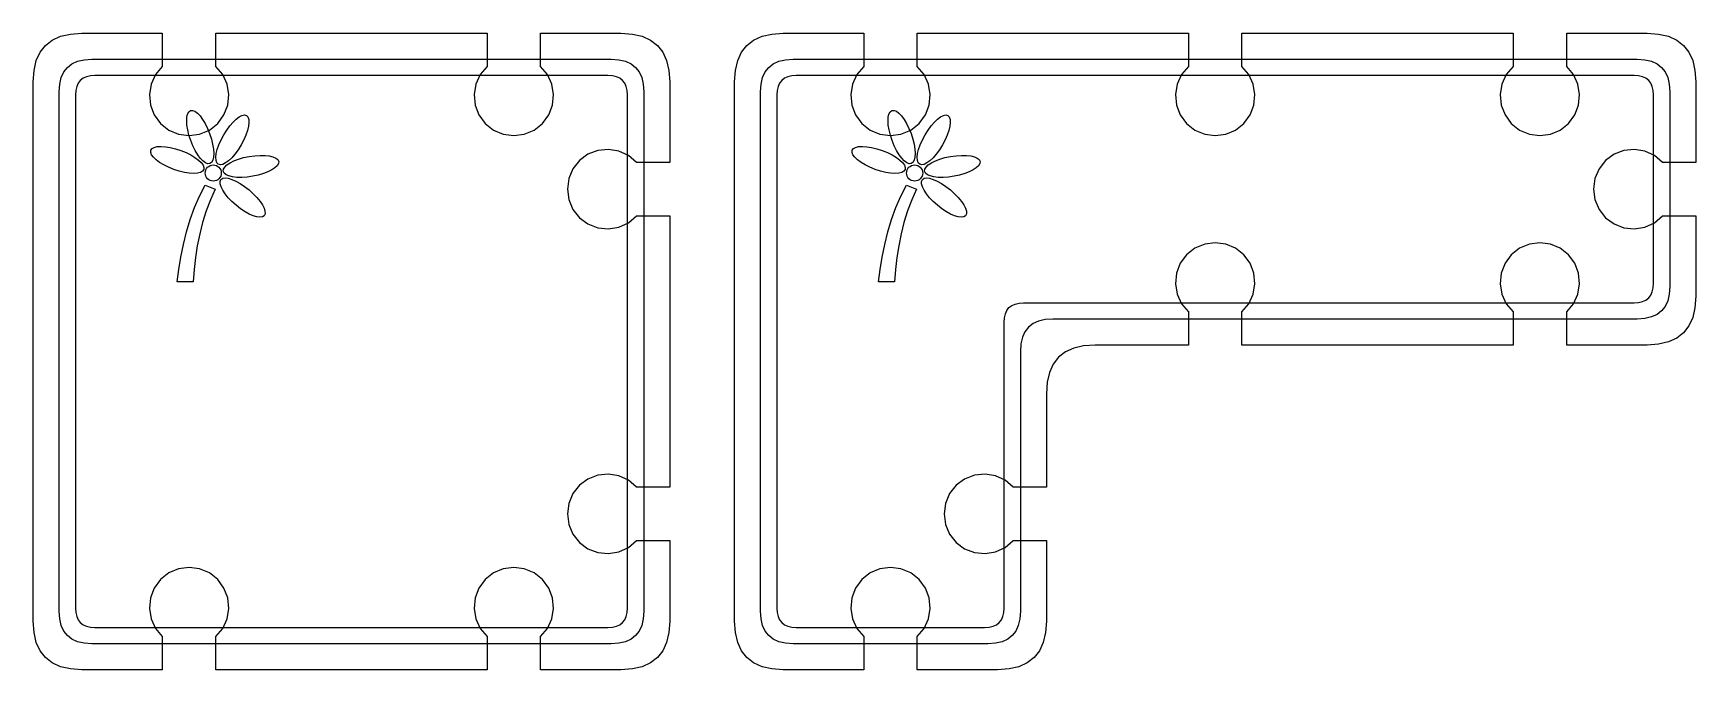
# Model space of a CAD drawing. Extents: x 4 to 296, y 4 to 86.
# Drawn here: x 193.6 to 296, y 47.2 to 86.4 of the extents above; entities that cross this region are included whole.
import ezdxf

# ---------------------------------------------------------------- set-up
doc = ezdxf.new("R2010")
doc.units = 0
doc.layers.add('CUT', color=1, linetype='CONTINUOUS')
doc.layers.add('RASTER', color=7, linetype='CONTINUOUS')

msp = doc.modelspace()

# ---------------------------------------------------------------- linework, layer by layer
at = {"layer": 'CUT'}
for points in [[(193.6, 83.4), (193.647, 84.103), (193.788, 84.713), (194.022, 85.228), (194.35, 85.65), (194.772, 85.978), (195.288, 86.213), (195.897, 86.353), (196.6, 86.4), (201.55, 86.4), (201.55, 84.361), (201.131, 83.862), (200.858, 83.269), (200.751, 82.626), (200.818, 81.977), (201.053, 81.369), (201.441, 80.845), (201.953, 80.441), (202.554, 80.187), (203.2, 80.1), (203.846, 80.187), (204.447, 80.441), (204.959, 80.845), (205.347, 81.369), (205.582, 81.977), (205.649, 82.626), (205.542, 83.269), (205.269, 83.862), (204.85, 84.361), (204.85, 86.4), (221.55, 86.4), (221.55, 84.361), (221.131, 83.862), (220.858, 83.269), (220.751, 82.626), (220.818, 81.977), (221.053, 81.369), (221.441, 80.845), (221.953, 80.441), (222.554, 80.187), (223.2, 80.1), (223.846, 80.187), (224.447, 80.441), (224.959, 80.845), (225.347, 81.369), (225.582, 81.977), (225.649, 82.626), (225.542, 83.269), (225.269, 83.862), (224.85, 84.361), (224.85, 86.4), (229.8, 86.4), (230.503, 86.353), (231.112, 86.213), (231.628, 85.978), (232.05, 85.65), (232.378, 85.228), (232.612, 84.713), (232.753, 84.103), (232.8, 83.4), (232.8, 78.45), (230.761, 78.45), (230.262, 78.869), (229.669, 79.142), (229.026, 79.249), (228.377, 79.182), (227.769, 78.947), (227.245, 78.559), (226.841, 78.047), (226.587, 77.446), (226.5, 76.8), (226.587, 76.154), (226.841, 75.553), (227.245, 75.041), (227.769, 74.653), (228.377, 74.418), (229.026, 74.351), (229.669, 74.458), (230.262, 74.731), (230.761, 75.15), (232.8, 75.15), (232.8, 58.45), (230.761, 58.45), (230.262, 58.869), (229.669, 59.142), (229.026, 59.249), (228.377, 59.182), (227.769, 58.947), (227.245, 58.559), (226.841, 58.047), (226.587, 57.446), (226.5, 56.8), (226.587, 56.154), (226.841, 55.553), (227.245, 55.041), (227.769, 54.653), (228.377, 54.418), (229.026, 54.351), (229.669, 54.458), (230.262, 54.731), (230.761, 55.15), (232.8, 55.15), (232.8, 50.2), (232.753, 49.497), (232.612, 48.888), (232.378, 48.372), (232.05, 47.95), (231.628, 47.622), (231.112, 47.388), (230.503, 47.247), (229.8, 47.2), (224.85, 47.2), (224.85, 49.239), (225.269, 49.738), (225.542, 50.331), (225.649, 50.974), (225.582, 51.623), (225.347, 52.231), (224.959, 52.755), (224.447, 53.159), (223.846, 53.413), (223.2, 53.5), (222.554, 53.413), (221.953, 53.159), (221.441, 52.755), (221.053, 52.231), (220.818, 51.623), (220.751, 50.974), (220.858, 50.331), (221.131, 49.738), (221.55, 49.239), (221.55, 47.2), (204.85, 47.2), (204.85, 49.239), (205.269, 49.738), (205.542, 50.331), (205.649, 50.974), (205.582, 51.623), (205.347, 52.231), (204.959, 52.755), (204.447, 53.159), (203.846, 53.413), (203.2, 53.5), (202.554, 53.413), (201.953, 53.159), (201.441, 52.755), (201.053, 52.231), (200.818, 51.623), (200.751, 50.974), (200.858, 50.331), (201.131, 49.738), (201.55, 49.239), (201.55, 47.2), (196.6, 47.2), (195.897, 47.247), (195.288, 47.388), (194.772, 47.622), (194.35, 47.95), (194.022, 48.372), (193.788, 48.888), (193.647, 49.497), (193.6, 50.2)], [(236.8, 83.4), (236.847, 84.103), (236.988, 84.713), (237.222, 85.228), (237.55, 85.65), (237.972, 85.978), (238.488, 86.213), (239.097, 86.353), (239.8, 86.4), (244.75, 86.4), (244.75, 84.361), (244.331, 83.862), (244.058, 83.269), (243.951, 82.626), (244.018, 81.977), (244.253, 81.369), (244.641, 80.845), (245.153, 80.441), (245.754, 80.187), (246.4, 80.1), (247.046, 80.187), (247.647, 80.441), (248.159, 80.845), (248.547, 81.369), (248.782, 81.977), (248.849, 82.626), (248.742, 83.269), (248.469, 83.862), (248.05, 84.361), (248.05, 86.4), (264.75, 86.4), (264.75, 84.361), (264.331, 83.862), (264.058, 83.269), (263.951, 82.626), (264.018, 81.977), (264.253, 81.369), (264.641, 80.845), (265.153, 80.441), (265.754, 80.187), (266.4, 80.1), (267.046, 80.187), (267.647, 80.441), (268.159, 80.845), (268.547, 81.369), (268.782, 81.977), (268.849, 82.626), (268.742, 83.269), (268.469, 83.862), (268.05, 84.361), (268.05, 86.4), (284.75, 86.4), (284.75, 84.361), (284.331, 83.862), (284.058, 83.269), (283.951, 82.626), (284.018, 81.977), (284.253, 81.369), (284.641, 80.845), (285.153, 80.441), (285.754, 80.187), (286.4, 80.1), (287.046, 80.187), (287.647, 80.441), (288.159, 80.845), (288.547, 81.369), (288.782, 81.977), (288.849, 82.626), (288.742, 83.269), (288.469, 83.862), (288.05, 84.361), (288.05, 86.4), (293, 86.4), (293.703, 86.353), (294.313, 86.213), (294.828, 85.978), (295.25, 85.65), (295.578, 85.228), (295.813, 84.713), (295.953, 84.103), (296, 83.4), (296, 78.45), (293.961, 78.45), (293.462, 78.869), (292.869, 79.142), (292.226, 79.249), (291.577, 79.182), (290.969, 78.947), (290.445, 78.559), (290.041, 78.047), (289.787, 77.446), (289.7, 76.8), (289.787, 76.154), (290.041, 75.553), (290.445, 75.041), (290.969, 74.653), (291.577, 74.418), (292.226, 74.351), (292.869, 74.458), (293.462, 74.731), (293.961, 75.15), (296, 75.15), (296, 70.2), (295.953, 69.497), (295.813, 68.888), (295.578, 68.372), (295.25, 67.95), (294.828, 67.622), (294.313, 67.388), (293.703, 67.247), (293, 67.2), (288.05, 67.2), (288.05, 69.239), (288.469, 69.738), (288.742, 70.331), (288.849, 70.974), (288.782, 71.623), (288.547, 72.231), (288.159, 72.755), (287.647, 73.159), (287.046, 73.413), (286.4, 73.5), (285.754, 73.413), (285.153, 73.159), (284.641, 72.755), (284.253, 72.231), (284.018, 71.623), (283.951, 70.974), (284.058, 70.331), (284.331, 69.738), (284.75, 69.239), (284.75, 67.2), (268.05, 67.2), (268.05, 69.239), (268.469, 69.738), (268.742, 70.331), (268.849, 70.974), (268.782, 71.623), (268.547, 72.231), (268.159, 72.755), (267.647, 73.159), (267.046, 73.413), (266.4, 73.5), (265.754, 73.413), (265.153, 73.159), (264.641, 72.755), (264.253, 72.231), (264.018, 71.623), (263.951, 70.974), (264.058, 70.331), (264.331, 69.738), (264.75, 69.239), (264.75, 67.2), (259, 67.2), (258.297, 67.153), (257.688, 67.013), (257.172, 66.778), (256.75, 66.45), (256.422, 66.028), (256.188, 65.513), (256.047, 64.903), (256, 64.2), (256, 58.45), (253.961, 58.45), (253.462, 58.869), (252.869, 59.142), (252.226, 59.249), (251.577, 59.182), (250.969, 58.947), (250.445, 58.559), (250.041, 58.047), (249.787, 57.446), (249.7, 56.8), (249.787, 56.154), (250.041, 55.553), (250.445, 55.041), (250.969, 54.653), (251.577, 54.418), (252.226, 54.351), (252.869, 54.458), (253.462, 54.731), (253.961, 55.15), (256, 55.15), (256, 50.2), (255.953, 49.497), (255.813, 48.888), (255.578, 48.372), (255.25, 47.95), (254.828, 47.622), (254.313, 47.388), (253.703, 47.247), (253, 47.2), (248.05, 47.2), (248.05, 49.239), (248.469, 49.738), (248.742, 50.331), (248.849, 50.974), (248.782, 51.623), (248.547, 52.231), (248.159, 52.755), (247.647, 53.159), (247.046, 53.413), (246.4, 53.5), (245.754, 53.413), (245.153, 53.159), (244.641, 52.755), (244.253, 52.231), (244.018, 51.623), (243.951, 50.974), (244.058, 50.331), (244.331, 49.738), (244.75, 49.239), (244.75, 47.2), (239.8, 47.2), (239.097, 47.247), (238.488, 47.388), (237.972, 47.622), (237.55, 47.95), (237.222, 48.372), (236.988, 48.888), (236.847, 49.497), (236.8, 50.2)]]:
    msp.add_lwpolyline(points, close=True, dxfattribs=at)
at = {"layer": 'RASTER'}
for points in [[(195.2, 82.8), (195.231, 83.269), (195.325, 83.675), (195.481, 84.019), (195.7, 84.3), (195.981, 84.519), (196.325, 84.675), (196.731, 84.769), (197.2, 84.8), (229.2, 84.8), (229.669, 84.769), (230.075, 84.675), (230.419, 84.519), (230.7, 84.3), (230.919, 84.019), (231.075, 83.675), (231.169, 83.269), (231.2, 82.8), (231.2, 50.8), (231.169, 50.331), (231.075, 49.925), (230.919, 49.581), (230.7, 49.3), (230.419, 49.081), (230.075, 48.925), (229.669, 48.831), (229.2, 48.8), (197.2, 48.8), (196.731, 48.831), (196.325, 48.925), (195.981, 49.081), (195.7, 49.3), (195.481, 49.581), (195.325, 49.925), (195.231, 50.331), (195.2, 50.8)], [(238.4, 82.8), (238.431, 83.269), (238.525, 83.675), (238.681, 84.019), (238.9, 84.3), (239.181, 84.519), (239.525, 84.675), (239.931, 84.769), (240.4, 84.8), (292.4, 84.8), (292.869, 84.769), (293.275, 84.675), (293.619, 84.519), (293.9, 84.3), (294.119, 84.019), (294.275, 83.675), (294.369, 83.269), (294.4, 82.8), (294.4, 70.8), (294.369, 70.331), (294.275, 69.925), (294.119, 69.581), (293.9, 69.3), (293.619, 69.081), (293.275, 68.925), (292.869, 68.831), (292.4, 68.8), (256.4, 68.8), (255.931, 68.769), (255.525, 68.675), (255.181, 68.519), (254.9, 68.3), (254.681, 68.019), (254.525, 67.675), (254.431, 67.269), (254.4, 66.8), (254.4, 50.8), (254.369, 50.331), (254.275, 49.925), (254.119, 49.581), (253.9, 49.3), (253.619, 49.081), (253.275, 48.925), (252.869, 48.831), (252.4, 48.8), (240.4, 48.8), (239.931, 48.831), (239.525, 48.925), (239.181, 49.081), (238.9, 49.3), (238.681, 49.581), (238.525, 49.925), (238.431, 50.331), (238.4, 50.8)], [(196.2, 82.6), (196.2, 51), (196.219, 50.719), (196.275, 50.475), (196.369, 50.269), (196.5, 50.1), (196.669, 49.969), (196.875, 49.875), (197.119, 49.819), (197.4, 49.8), (229, 49.8), (229.281, 49.819), (229.525, 49.875), (229.731, 49.969), (229.9, 50.1), (230.031, 50.269), (230.125, 50.475), (230.181, 50.719), (230.2, 51), (230.2, 82.6), (230.181, 82.881), (230.125, 83.125), (230.031, 83.331), (229.9, 83.5), (229.731, 83.631), (229.525, 83.725), (229.281, 83.781), (229, 83.8), (197.4, 83.8), (197.119, 83.781), (196.875, 83.725), (196.669, 83.631), (196.5, 83.5), (196.369, 83.331), (196.275, 83.125), (196.219, 82.881), (196.2, 82.6)], [(239.4, 82.6), (239.4, 51), (239.419, 50.719), (239.475, 50.475), (239.569, 50.269), (239.7, 50.1), (239.869, 49.969), (240.075, 49.875), (240.319, 49.819), (240.6, 49.8), (252.2, 49.8), (252.481, 49.819), (252.725, 49.875), (252.931, 49.969), (253.1, 50.1), (253.231, 50.269), (253.325, 50.475), (253.381, 50.719), (253.4, 51), (253.4, 68.6), (253.419, 68.881), (253.475, 69.125), (253.569, 69.331), (253.7, 69.5), (253.869, 69.631), (254.075, 69.725), (254.319, 69.781), (254.6, 69.8), (292.2, 69.8), (292.481, 69.819), (292.725, 69.875), (292.931, 69.969), (293.1, 70.1), (293.231, 70.269), (293.325, 70.475), (293.381, 70.719), (293.4, 71), (293.4, 82.6), (293.381, 82.881), (293.325, 83.125), (293.231, 83.331), (293.1, 83.5), (292.931, 83.631), (292.725, 83.725), (292.481, 83.781), (292.2, 83.8), (240.6, 83.8), (240.319, 83.781), (240.075, 83.725), (239.869, 83.631), (239.7, 83.5), (239.569, 83.331), (239.475, 83.125), (239.419, 82.881), (239.4, 82.6)], [(203.288, 81.637), (203.418, 81.647), (203.562, 81.592), (203.716, 81.477), (203.874, 81.309), (204.033, 81.094), (204.188, 80.836), (204.333, 80.542), (204.465, 80.218), (204.573, 79.885), (204.65, 79.566), (204.697, 79.27), (204.714, 79.002), (204.7, 78.772), (204.656, 78.585), (204.581, 78.45), (204.476, 78.375), (204.346, 78.365), (204.203, 78.42), (204.049, 78.535), (203.89, 78.702), (203.731, 78.918), (203.576, 79.176), (203.431, 79.469), (203.3, 79.794), (203.192, 80.127), (203.114, 80.446), (203.067, 80.742), (203.05, 81.009), (203.064, 81.24), (203.108, 81.426), (203.183, 81.561), (203.288, 81.637)], [(206.734, 81.336), (206.825, 81.243), (206.875, 81.097), (206.886, 80.906), (206.859, 80.676), (206.797, 80.416), (206.699, 80.132), (206.567, 79.832), (206.403, 79.522), (206.217, 79.226), (206.023, 78.962), (205.826, 78.735), (205.632, 78.55), (205.446, 78.412), (205.275, 78.326), (205.124, 78.297), (204.998, 78.329), (204.907, 78.422), (204.857, 78.568), (204.846, 78.759), (204.873, 78.988), (204.935, 79.249), (205.033, 79.533), (205.165, 79.833), (205.329, 80.142), (205.515, 80.439), (205.709, 80.703), (205.906, 80.93), (206.1, 81.115), (206.286, 81.252), (206.457, 81.338), (206.608, 81.368), (206.734, 81.336)], [(246.488, 81.637), (246.618, 81.647), (246.762, 81.592), (246.916, 81.477), (247.074, 81.309), (247.233, 81.094), (247.388, 80.836), (247.533, 80.542), (247.665, 80.218), (247.773, 79.885), (247.85, 79.566), (247.897, 79.27), (247.914, 79.002), (247.9, 78.772), (247.856, 78.585), (247.781, 78.45), (247.676, 78.375), (247.546, 78.365), (247.403, 78.42), (247.249, 78.535), (247.09, 78.702), (246.931, 78.918), (246.776, 79.176), (246.631, 79.469), (246.5, 79.794), (246.392, 80.127), (246.314, 80.446), (246.267, 80.742), (246.25, 81.009), (246.264, 81.24), (246.308, 81.426), (246.383, 81.561), (246.488, 81.637)], [(249.934, 81.336), (250.025, 81.243), (250.075, 81.097), (250.086, 80.906), (250.059, 80.676), (249.997, 80.416), (249.899, 80.132), (249.767, 79.832), (249.603, 79.522), (249.417, 79.226), (249.223, 78.962), (249.026, 78.735), (248.832, 78.55), (248.646, 78.412), (248.475, 78.326), (248.324, 78.297), (248.198, 78.329), (248.107, 78.422), (248.057, 78.568), (248.046, 78.759), (248.073, 78.988), (248.135, 79.249), (248.233, 79.533), (248.365, 79.833), (248.529, 80.142), (248.715, 80.439), (248.909, 80.703), (249.106, 80.93), (249.3, 81.115), (249.486, 81.252), (249.657, 81.338), (249.808, 81.368), (249.934, 81.336)], [(200.843, 79.192), (200.919, 79.297), (201.054, 79.372), (201.24, 79.416), (201.471, 79.43), (201.738, 79.413), (202.034, 79.366), (202.353, 79.288), (202.686, 79.18), (203.011, 79.049), (203.304, 78.904), (203.562, 78.749), (203.778, 78.59), (203.945, 78.431), (204.06, 78.277), (204.115, 78.134), (204.105, 78.004), (204.03, 77.899), (203.895, 77.824), (203.708, 77.78), (203.478, 77.766), (203.21, 77.783), (202.914, 77.83), (202.595, 77.907), (202.262, 78.015), (201.938, 78.147), (201.644, 78.292), (201.386, 78.447), (201.171, 78.606), (201.003, 78.764), (200.888, 78.918), (200.833, 79.062), (200.843, 79.192)], [(208.718, 78.503), (208.705, 78.373), (208.625, 78.241), (208.486, 78.11), (208.293, 77.983), (208.053, 77.863), (207.773, 77.756), (207.458, 77.664), (207.116, 77.591), (206.769, 77.542), (206.442, 77.521), (206.142, 77.526), (205.875, 77.556), (205.651, 77.61), (205.475, 77.686), (205.355, 77.783), (205.299, 77.9), (205.312, 78.029), (205.391, 78.161), (205.53, 78.293), (205.723, 78.42), (205.963, 78.539), (206.244, 78.646), (206.558, 78.739), (206.901, 78.812), (207.247, 78.86), (207.574, 78.881), (207.875, 78.876), (208.141, 78.846), (208.366, 78.792), (208.542, 78.717), (208.661, 78.619), (208.718, 78.503)], [(244.043, 79.192), (244.119, 79.297), (244.254, 79.372), (244.44, 79.416), (244.671, 79.43), (244.938, 79.413), (245.234, 79.366), (245.553, 79.288), (245.886, 79.18), (246.211, 79.049), (246.504, 78.904), (246.762, 78.749), (246.978, 78.59), (247.145, 78.431), (247.26, 78.277), (247.315, 78.134), (247.305, 78.004), (247.23, 77.899), (247.095, 77.824), (246.908, 77.78), (246.678, 77.766), (246.41, 77.783), (246.114, 77.83), (245.795, 77.907), (245.462, 78.015), (245.138, 78.147), (244.844, 78.292), (244.586, 78.447), (244.371, 78.606), (244.203, 78.764), (244.088, 78.918), (244.033, 79.062), (244.043, 79.192)], [(251.918, 78.503), (251.905, 78.373), (251.825, 78.241), (251.686, 78.11), (251.493, 77.983), (251.253, 77.863), (250.973, 77.756), (250.658, 77.664), (250.316, 77.591), (249.969, 77.542), (249.642, 77.521), (249.342, 77.526), (249.075, 77.556), (248.851, 77.61), (248.675, 77.686), (248.555, 77.783), (248.499, 77.9), (248.512, 78.029), (248.591, 78.161), (248.73, 78.293), (248.923, 78.42), (249.163, 78.539), (249.444, 78.646), (249.758, 78.739), (250.101, 78.812), (250.447, 78.86), (250.774, 78.881), (251.075, 78.876), (251.341, 78.846), (251.566, 78.792), (251.742, 78.717), (251.861, 78.619), (251.918, 78.503)], [(202.456, 71.096), (202.561, 71.85), (202.692, 72.619), (202.853, 73.393), (203.045, 74.165), (203.272, 74.925), (203.537, 75.665), (203.843, 76.375), (204.192, 77.048), (204.812, 76.8), (204.509, 76.138), (204.25, 75.455), (204.032, 74.755), (203.851, 74.041), (203.705, 73.315), (203.591, 72.58), (203.507, 71.84), (203.448, 71.096)], [(207.823, 75.162), (207.715, 75.089), (207.563, 75.065), (207.373, 75.087), (207.151, 75.153), (206.906, 75.26), (206.643, 75.406), (206.37, 75.587), (206.094, 75.803), (205.834, 76.037), (205.608, 76.274), (205.419, 76.508), (205.271, 76.731), (205.167, 76.937), (205.112, 77.121), (205.11, 77.275), (205.163, 77.393), (205.27, 77.467), (205.423, 77.491), (205.613, 77.468), (205.834, 77.402), (206.08, 77.295), (206.342, 77.15), (206.615, 76.968), (206.891, 76.753), (207.151, 76.518), (207.378, 76.281), (207.567, 76.048), (207.715, 75.824), (207.818, 75.618), (207.873, 75.434), (207.876, 75.28), (207.823, 75.162)], [(245.656, 71.096), (245.761, 71.85), (245.892, 72.619), (246.053, 73.393), (246.245, 74.165), (246.472, 74.925), (246.737, 75.665), (247.043, 76.375), (247.392, 77.048), (248.012, 76.8), (247.709, 76.138), (247.45, 75.455), (247.232, 74.755), (247.051, 74.041), (246.905, 73.315), (246.791, 72.58), (246.707, 71.84), (246.648, 71.096)], [(251.023, 75.162), (250.915, 75.089), (250.763, 75.065), (250.573, 75.087), (250.351, 75.153), (250.106, 75.26), (249.843, 75.406), (249.57, 75.587), (249.294, 75.803), (249.034, 76.037), (248.808, 76.274), (248.619, 76.508), (248.471, 76.731), (248.367, 76.937), (248.312, 77.121), (248.31, 77.275), (248.363, 77.393), (248.47, 77.467), (248.623, 77.491), (248.813, 77.468), (249.034, 77.402), (249.28, 77.295), (249.542, 77.15), (249.815, 76.968), (250.091, 76.753), (250.351, 76.518), (250.578, 76.281), (250.767, 76.048), (250.915, 75.824), (251.018, 75.618), (251.073, 75.434), (251.076, 75.28), (251.023, 75.162)]]:
    msp.add_lwpolyline(points, close=True, dxfattribs=at)
for centre in [(204.688, 77.792), (247.888, 77.792)]:
    msp.add_circle(centre, 0.496, dxfattribs=at)

doc.saveas('drawing.dxf')
